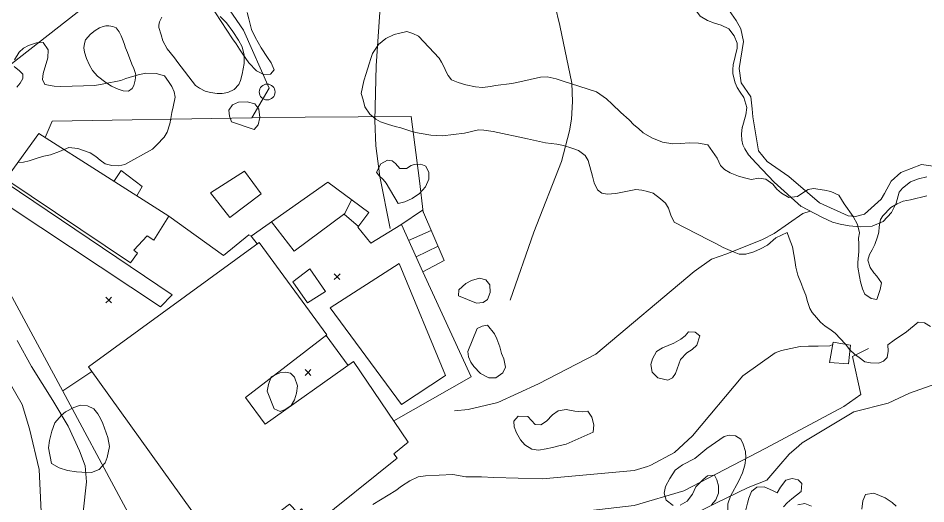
# Model space of a CAD drawing. Header units: metres. Extents: x 4652992 to 4879070, y 2074171 to 2309877.
# Drawn here: x 4654432.9 to 4654521.1, y 2308208.8 to 2308256 of the extents above; entities that cross this region are included whole.
import ezdxf

# ---------------------------------------------------------------- set-up
doc = ezdxf.new("R2010")
doc.units = ezdxf.units.M
doc.header["$MEASUREMENT"] = 0
doc.linetypes.add('DGN Style 2', pattern=[66.27138, 39.762828, -26.508552])
doc.linetypes.add('DGN Style 3', pattern=[92.779933, 66.271381, -26.508552])
for name, color, linetype, lineweight in [('Level 1', 2, 'Continuous', 0), ('Level 16', 2, 'Continuous', 0), ('Level 17', 2, 'Continuous', 0), ('Level 2', 6, 'Continuous', 0), ('Level 20', 30, 'DGN Style 3', 0), ('Level 3', 46, 'Continuous', 0), ('Level 30', 5, 'Continuous', 0), ('Level 35', 4, 'Continuous', 0), ('Level 37', 3, 'Continuous', 0), ('Level 38', 3, 'Continuous', 0), ('Level 40', 1, 'Continuous', 0), ('Level 54', 30, 'DGN Style 2', 0), ('Level 61', 4, 'Continuous', 0), ('Level 62', 4, 'Continuous', 0), ('Level 63', 3, 'Continuous', 0), ('Level 9', 6, 'Continuous', 0)]:
    doc.layers.add(name, color=color, linetype=linetype, lineweight=lineweight)

# ---------------------------------------------------------------- blocks, each defined once
blk = doc.blocks.new('COTA_3')
at = {"layer": 'Level 63', "ltscale": 0.2}
for p, q in [((-1.408562, 1.419507, 4e-05), (-0.000105, -1.5e-05, 4e-05)), ((1.419417, 1.408442, 4e-05), (-0.000105, -1.5e-05, 4e-05)), ((-0.000105, -1.5e-05, 4e-05), (-1.419627, -1.408472, 4e-05)), ((-0.000105, -1.5e-05, 4e-05), (1.408352, -1.419537, 4e-05))]:
    blk.add_line(p, q, dxfattribs=at)
blk = doc.blocks.new('COTA_1')
at = {"layer": 'Level 63', "ltscale": 0.2}
for p, q in [((0.000125, 4.5e-05, -0.000195), (-1.419397, -1.408412, -0.000195)), ((-1.408332, 1.419567, -0.000195), (0.000125, 4.5e-05, -0.000195)), ((1.419647, 1.408502, -0.000195), (0.000125, 4.5e-05, -0.000195)), ((0.000125, 4.5e-05, -0.000195), (1.408582, -1.419477, -0.000195))]:
    blk.add_line(p, q, dxfattribs=at)
blk = doc.blocks.new('POSTE_1')
at = {"layer": 'Level 61'}
blk.add_circle((-4.7e-05, -1.9e-05, -2.4e-05), 0.770001, dxfattribs=at)
blk = doc.blocks.new('COTA_4')
at = {"layer": 'Level 63', "ltscale": 0.2}
for p, q in [((-1.408652, 1.419322, -6.5e-05), (-0.000195, -0.0002, -6.5e-05)), ((1.419327, 1.408257, -6.5e-05), (-0.000195, -0.0002, -6.5e-05)), ((-0.000195, -0.0002, -6.5e-05), (-1.419717, -1.408657, -6.5e-05)), ((-0.000195, -0.0002, -6.5e-05), (1.408262, -1.419722, -6.5e-05))]:
    blk.add_line(p, q, dxfattribs=at)

msp = doc.modelspace()

# ---------------------------------------------------------------- linework, layer by layer
at = {"layer": 'Level 1'}
for points in [[(4654480.702823, 2308228.597108, 1338.96834), (4654483.005941, 2308235.2094, 1337.90834), (4654485.690096, 2308242.088822, 1336.94834), (4654486.463553, 2308245.049166, 1336.42834), (4654486.661526, 2308246.207609, 1336.14834), (4654486.767311, 2308247.924126, 1336.06834), (4654486.701715, 2308249.707642, 1336.06834), (4654485.517423, 2308255.319167, 1335.90834), (4654485.030638, 2308257.330182, 1334.80834), (4654485.023716, 2308257.62192, 1334.40834)], [(4654469.031178, 2308235.574856, 1341.804459), (4654468.023043, 2308240.618798, 1338.984459), (4654467.651679, 2308243.595794, 1337.484459), (4654467.525287, 2308246.076259, 1336.664459), (4654467.677832, 2308251.396235, 1335.104459), (4654468.035167, 2308256.620078, 1334.21521)], [(4654435.160467, 2308206.628051, 1339), (4654434.899601, 2308212.106367, 1338.78), (4654433.983065, 2308216.088831, 1338.7), (4654433.242747, 2308218.425016, 1338.64), (4654431.88748, 2308220.792435, 1338.62)]]:
    msp.add_polyline3d(points, dxfattribs=at)
at = {"layer": 'Level 16'}
for points in [[(4654470.133734, 2308218.431795, 1342.604549), (4654463.209441, 2308227.83918, 1342.604549), (4654469.909427, 2308232.168154, 1342.604549), (4654474.393644, 2308221.267243, 1342.604549)], [(4654461.008451, 2308228.331441, 1342.324549), (4654459.583015, 2308230.38314, 1342.324549), (4654461.227165, 2308231.625785, 1342.324549), (4654462.732985, 2308229.450083, 1342.324549)]]:
    msp.add_3dface(points, dxfattribs=at)
at = {"layer": 'Level 17'}
msp.add_3dface([(4654513.577449, 2308222.385168, 1345.026783), (4654511.742111, 2308222.536793, 1344.996783), (4654512.104455, 2308224.509926, 1344.886783), (4654513.781128, 2308224.201337, 1344.856783)], dxfattribs=at)
at = {"layer": 'Level 2'}
for points in [[(4654503.257127, 2308245.366252, 1335.56), (4654503.616049, 2308246.621252, 1335.54), (4654503.700914, 2308247.326468, 1335.53), (4654503.421136, 2308248.30117, 1335.53), (4654503.047367, 2308248.834161, 1335.53), (4654502.771049, 2308249.284986, 1335.45), (4654502.582867, 2308249.747935, 1335.45), (4654502.349393, 2308250.62052, 1335.44), (4654502.34616, 2308251.044336, 1335.44), (4654502.371881, 2308251.4928, 1335.42), (4654502.767527, 2308253.109309, 1335.38), (4654502.770415, 2308253.593377, 1335.32), (4654502.468484, 2308254.303501, 1335.29), (4654501.940821, 2308254.97676, 1335.29), (4654501.198245, 2308255.356986, 1335.29), (4654500.560743, 2308255.55342, 1335.29), (4654499.863419, 2308255.793285, 1335.29), (4654499.160573, 2308256.211264, 1335.29), (4654498.605421, 2308256.967272, 1335.29)], [(4654522.273514, 2308241.570165, 1336.416086), (4654520.669521, 2308241.778793, 1336.416086), (4654518.66877, 2308241.003429, 1336.278711), (4654517.728435, 2308240.156342, 1336.278711), (4654517.074694, 2308238.97172, 1336.278711), (4654516.759991, 2308238.415292, 1336.278711), (4654515.125235, 2308236.954317, 1336.238711), (4654514.258947, 2308236.729961, 1336.238711), (4654513.559947, 2308236.793253, 1336.238711), (4654510.777423, 2308238.070171, 1336.173294), (4654507.776857, 2308240.620488, 1336), (4654505.662477, 2308242.08308, 1335.56), (4654504.844756, 2308243.10986, 1335.56), (4654504.282531, 2308246.431841, 1335.549974), (4654504.226687, 2308247.197428, 1335.549974), (4654504.100244, 2308248.36253, 1335.549974), (4654503.164781, 2308249.726977, 1335.53), (4654502.964562, 2308251.141719, 1335.440497), (4654503.393975, 2308253.742926, 1335.381518), (4654503.113306, 2308254.979118, 1335.381518), (4654502.662124, 2308255.81297, 1335.381518), (4654501.531612, 2308257.421553, 1335.29)], [(4654508.98911, 2308237.701274, 1336.021747), (4654506.350177, 2308240.055851, 1336), (4654504.606576, 2308241.917278, 1335.56), (4654503.878942, 2308242.732862, 1335.56), (4654503.491428, 2308243.307227, 1335.56), (4654503.313612, 2308243.71413, 1335.56), (4654503.212516, 2308244.15096, 1335.56), (4654503.188965, 2308244.756022, 1335.56), (4654503.262001, 2308245.409887, 1335.56)], [(4654521.193472, 2308240.585079, 1336.348711), (4654520.38905, 2308240.393699, 1336.338711), (4654519.59965, 2308240.099127, 1336.328711), (4654518.825724, 2308239.501241, 1336.308711), (4654518.52459, 2308239.103359, 1336.278711), (4654518.209603, 2308238.039088, 1336.258711), (4654517.755519, 2308237.111955, 1336.248711), (4654516.941263, 2308236.237951, 1336.238711), (4654515.895715, 2308235.77447, 1336.238711), (4654514.760488, 2308235.730017, 1336.178711), (4654513.639191, 2308235.813403, 1336.178711), (4654512.775959, 2308235.972972, 1336.178711), (4654512.033196, 2308236.183985, 1336.178711), (4654510.999132, 2308236.679739, 1336.178711), (4654508.950231, 2308237.721033, 1336.018711)]]:
    msp.add_polyline3d(points, dxfattribs=at)
at = {"layer": 'Level 20', "linetype": 'Continuous'}
for points in [[(4654444.182394, 2308193.016031, 1340.904366), (4654443.124265, 2308195.152902, 1341.044366), (4654442.429672, 2308196.41701, 1340.784366), (4654441.62687, 2308198.239752, 1340.384366), (4654441.081566, 2308199.548895, 1340.144366), (4654440.611658, 2308200.291023, 1340.064366), (4654439.639393, 2308201.629042, 1340.024366), (4654439.130486, 2308203.450991, 1339.964366), (4654438.871855, 2308205.005801, 1339.904366), (4654439.49975, 2308210.904809, 1339.704366), (4654439.365889, 2308212.463903, 1339.644366), (4654438.826708, 2308213.940147, 1339.604366), (4654437.73503, 2308216.344342, 1339.564366), (4654436.244155, 2308218.832787, 1339.604366), (4654434.160039, 2308222.135314, 1339.584366), (4654432.759313, 2308224.681275, 1339.604366)], [(4654467.343739, 2308208.72741, 1344.899872), (4654469.5675, 2308210.068834, 1344.999872), (4654470.123768, 2308210.491607, 1344.949872), (4654470.941944, 2308211.018881, 1344.789872), (4654471.7423, 2308211.397765, 1344.539872), (4654472.46781, 2308211.510962, 1344.349872), (4654475.119576, 2308211.636181, 1344.079872), (4654476.382479, 2308211.400171, 1344.059872), (4654477.045241, 2308211.404887, 1344.029872), (4654477.907163, 2308211.405623, 1343.999872), (4654479.101342, 2308211.343869, 1343.969872), (4654483.831853, 2308211.197986, 1343.279872), (4654492.755739, 2308212.009066, 1343.639872), (4654494.034096, 2308212.424336, 1343.679872), (4654494.355727, 2308212.554365, 1343.579872), (4654496.672469, 2308213.755276, 1343.559872), (4654498.411294, 2308215.397894, 1343.679872), (4654503.30783, 2308221.230638, 1343.739872), (4654506.440938, 2308223.461977, 1343.659872), (4654507.080935, 2308223.7075, 1343.739872), (4654508.901314, 2308224.069257, 1343.899872), (4654509.693131, 2308224.100038, 1344.019872), (4654510.635147, 2308224.114339, 1344.119872), (4654511.784506, 2308224.160997, 1344.159872), (4654512.061789, 2308224.277589, 1344.184459)], [(4654494.913773, 2308205.967284, 1345.697201), (4654500.703471, 2308208.843296, 1345.957201), (4654503.817264, 2308210.364588, 1345.737201), (4654505.640674, 2308211.076641, 1345.677201), (4654506.82085, 2308212.426965, 1345.497201), (4654507.811601, 2308213.619239, 1345.257201), (4654508.761974, 2308214.424031, 1345.137201), (4654509.086921, 2308214.705806, 1344.857201), (4654514.111384, 2308217.743205, 1344.677201), (4654517.453283, 2308218.561471, 1344.497201), (4654519.506843, 2308219.54483, 1344.377201), (4654523.978958, 2308221.14519, 1344.437201)]]:
    msp.add_polyline3d(points, dxfattribs=at)
at = {"layer": 'Level 3'}
msp.add_polyline3d([(4654475.292737, 2308217.811651, 1342.00309), (4654476.623818, 2308217.965888, 1341.51309), (4654479.487455, 2308218.645763, 1340.67), (4654483.441213, 2308220.445718, 1339.4), (4654489.014079, 2308223.339584, 1338.7), (4654498.572159, 2308231.371939, 1337.95), (4654500.269022, 2308232.571627, 1337.7), (4654501.747403, 2308233.107177, 1337.5), (4654505.2215, 2308234.489083, 1337.34), (4654506.342947, 2308235.084734, 1337.26), (4654509.139376, 2308237.026599, 1337), (4654509.85312, 2308237.262166, 1336.089218)], dxfattribs=at)
at = {"layer": 'Level 30', "color": 1}
for points in [[(4654440.380079, 2308258.014723, 1341.200306), (4654429.371946, 2308249.385237, 1342.220306), (4654426.871605, 2308247.981644, 1341.620306), (4654425.800704, 2308247.057933, 1341.070306)], [(4654443.774942, 2308232.210489, 1343.835756), (4654431.680271, 2308240.369803, 1342.305756), (4654434.883569, 2308244.799146, 1342.295756), (4654447.505348, 2308236.750465, 1343.025756), (4654446.047022, 2308234.432784, 1342.845756), (4654445.39088, 2308234.854674, 1342.905756), (4654444.095532, 2308233.444176, 1343.555756), (4654444.48319, 2308233.17088, 1343.575756), (4654443.774942, 2308232.210489, 1343.835756)], [(4654470.768681, 2308214.782177, 1343.781685), (4654469.371217, 2308213.630139, 1343.691685), (4654469.712781, 2308213.230544, 1343.631685), (4654461.654421, 2308206.744453, 1343.771685), (4654460.412326, 2308208.278542, 1344.141685), (4654460.016449, 2308207.920382, 1344.241685), (4654459.255724, 2308208.751186, 1344.471685), (4654452.800388, 2308203.853547, 1344.261685), (4654439.690294, 2308222.096924, 1344.551685), (4654456.308879, 2308234.21679, 1344.341685), (4654462.873666, 2308225.207286, 1344.411685), (4654454.958006, 2308219.117568, 1344.581685), (4654456.893985, 2308216.523073, 1344.851685), (4654465.474377, 2308222.624785, 1344.321685), (4654470.768681, 2308214.782177, 1343.781685)]]:
    msp.add_polyline3d(points, dxfattribs=at)
msp.add_3dface([(4654456.478593, 2308238.928537, 1342.645756), (4654453.454704, 2308236.621462, 1342.745756), (4654451.573194, 2308239.021668, 1342.885756), (4654454.875856, 2308241.154732, 1342.565756)], dxfattribs=at)
at = {"layer": 'Level 35'}
for p, q in [((4654472.209313, 2308231.341111, 1344.245756), (4654470.118217, 2308235.94702, 1344.514762)), ((4654470.821172, 2308234.398671, 1344.424331), (4654473.020866, 2308235.370566, 1344.407147)), ((4654471.5487, 2308232.796196, 1344.33074), (4654473.681532, 2308233.860067, 1344.354549)), ((4654464.939087, 2308222.244128, 1344.491684), (4654462.795905, 2308225.147462, 1344.431684))]:
    msp.add_line(p, q, dxfattribs=at)
for points in [[(4654445.073707, 2308205.071715, 1342.769549), (4654442.864414, 2308209.162704, 1342.469549), (4654437.219941, 2308219.727984, 1342.089549), (4654427.569915, 2308237.527569, 1341.509549), (4654430.801071, 2308241.590477, 1341.629549), (4654431.983643, 2308240.789287, 1341.704815)], [(4654442.175653, 2308240.149116, 1341.824815), (4654442.894821, 2308241.192413, 1341.964815), (4654444.936355, 2308239.657576, 1342.024815), (4654444.390199, 2308238.73694, 1342.024815)], [(4654456.093091, 2308234.059417, 1343.295756), (4654455.524251, 2308234.82896, 1343.255756), (4654462.961093, 2308240.056203, 1342.855756), (4654466.958656, 2308237.125905, 1342.975756), (4654465.887792, 2308235.679231, 1343.195756), (4654467.146584, 2308234.129829, 1343.625756), (4654470.066239, 2308235.911522, 1344.515756), (4654472.159105, 2308237.340836, 1344.475756), (4654474.294394, 2308232.458864, 1344.305756), (4654472.209313, 2308231.341111, 1344.245756), (4654476.911678, 2308221.126878, 1344.025756), (4654469.375357, 2308216.846148, 1343.923799)], [(4654457.487799, 2308236.209108, 1342.594549), (4654459.690439, 2308233.351086, 1342.744549), (4654464.615585, 2308237.011765, 1342.744549), (4654465.281891, 2308238.355009, 1342.664549)]]:
    msp.add_polyline3d(points, dxfattribs=at)
at = {"layer": 'Level 37'}
for points in [[(4654435.502938, 2308244.404186, 1339.932927), (4654436.184229, 2308245.999852, 1339.952927), (4654455.596283, 2308246.313688, 1339.172927), (4654457.25106, 2308249.212296, 1338.612927), (4654454.764607, 2308254.864877, 1337.852927), (4654449.02696, 2308263.22179, 1338.112927), (4654448.283024, 2308262.853599, 1338.052927)], [(4654472.242649, 2308237.149826, 1343.432927), (4654471.883331, 2308240.195655, 1342.172927), (4654471.078963, 2308246.459327, 1338.812927), (4654455.618764, 2308246.353068, 1339.165319)], [(4654458.588866, 2308198.828797, 1343.357201), (4654464.495673, 2308200.790945, 1344.017201), (4654463.2161, 2308204.753555, 1343.857201), (4654465.478011, 2308204.942225, 1345.017201), (4654471.535651, 2308206.690945, 1346.297201), (4654473.234375, 2308207.164907, 1346.297201), (4654485.702996, 2308207.818314, 1346.257201), (4654492.75845, 2308208.630093, 1346.257201), (4654497.57534, 2308210.035234, 1346.217201), (4654505.550788, 2308214.179088, 1345.857201), (4654513.142995, 2308218.252459, 1345.617201), (4654514.769204, 2308219.422742, 1345.577201), (4654513.965154, 2308223.118555, 1345.217201), (4654515.517988, 2308223.895705, 1345.137201)]]:
    msp.add_polyline3d(points, dxfattribs=at)
at = {"layer": 'Level 38', "extrusion": (0.0848681054493911, -0.1296126350030603, 0.9879260951736188), "elevation": 97164.704291, "flags": 128}
msp.add_lwpolyline([(5158389.754535, -610933.785948), (5158393.158441, -610933.765573), (5158393.156871, -610934.17323)], dxfattribs=at)
at = {"layer": 'Level 40', "color": 3}
for points in [[(4654455.142419, 2308256.566145, 1338.770038), (4654455.302927, 2308255.963247, 1338.770038), (4654455.420535, 2308255.446311, 1338.810038), (4654455.55295, 2308254.926242, 1338.890038), (4654455.894621, 2308254.161992, 1338.950038), (4654456.475161, 2308253.147294, 1339.050038), (4654457.104904, 2308252.214442, 1339.150038), (4654457.454398, 2308251.694559, 1339.230038), (4654457.74664, 2308250.986899, 1339.270038), (4654457.408527, 2308250.581789, 1339.610038), (4654456.735952, 2308250.554992, 1339.790038), (4654456.034831, 2308250.887894, 1339.810038), (4654455.295143, 2308251.674875, 1339.810038), (4654454.985282, 2308252.094111, 1339.810038), (4654454.711564, 2308252.536452, 1339.810038), (4654454.370346, 2308253.02383, 1339.810038), (4654454.050464, 2308253.537446, 1339.810038), (4654453.709246, 2308254.024825, 1339.810038), (4654451.49839, 2308257.398873, 1340.570038)], [(4654466.463377, 2308249.915778, 1338.280038), (4654466.705227, 2308250.651863, 1337.880038), (4654466.993054, 2308251.594327, 1337.660038), (4654467.134458, 2308252.089244, 1337.600038), (4654467.305606, 2308252.577869, 1337.560038), (4654467.909028, 2308253.469019, 1337.500038), (4654468.613643, 2308254.045482, 1337.460038), (4654469.430852, 2308254.428334, 1337.440038), (4654469.962584, 2308254.578282, 1337.440038), (4654470.649603, 2308254.726258, 1337.440038), (4654471.246216, 2308254.538326, 1337.440038), (4654471.778508, 2308254.271383, 1337.500038), (4654473.80835, 2308252.128661, 1338.100038), (4654474.015382, 2308251.729844, 1338.320038), (4654474.268765, 2308251.259479, 1338.660038), (4654474.465945, 2308250.816438, 1339.080038), (4654474.676261, 2308250.432363, 1339.480038), (4654475.005552, 2308250.023123, 1339.500038), (4654475.648516, 2308249.763644, 1339.640038), (4654476.378976, 2308249.547404, 1339.720038), (4654477.312623, 2308249.334496, 1339.780038), (4654477.99828, 2308249.266655, 1339.800038), (4654478.767963, 2308249.366275, 1339.980038), (4654479.271686, 2308249.460403, 1340.020038), (4654480.862235, 2308249.679689, 1340.040038), (4654481.645054, 2308249.838274, 1340.040038), (4654483.646624, 2308250.294783, 1340.060038), (4654484.289215, 2308250.313232, 1340.120038), (4654485.18153, 2308250.124501, 1340.160038), (4654485.741831, 2308249.913378, 1340.160038), (4654489.086839, 2308248.85086, 1340.160038), (4654490.059094, 2308248.182142, 1340.280038), (4654490.6132, 2308247.663609, 1340.360038), (4654491.441942, 2308246.840012, 1340.380038), (4654492.252341, 2308246.143783, 1340.440038), (4654492.705628, 2308245.66201, 1340.500038), (4654493.170315, 2308245.301313, 1340.580038), (4654493.621866, 2308244.881651, 1340.640038), (4654494.460087, 2308244.380206, 1340.700038), (4654495.517916, 2308243.9558, 1340.720038), (4654496.497728, 2308243.810308, 1340.740038), (4654497.247706, 2308243.82148, 1340.720038), (4654498.133079, 2308243.881194, 1340.720038), (4654499.002033, 2308243.867201, 1340.700038), (4654499.897632, 2308243.693213, 1340.680038), (4654500.82447, 2308242.401223, 1340.680038), (4654501.132695, 2308241.687719, 1340.680038), (4654501.542914, 2308241.292235, 1340.680038), (4654502.08351, 2308240.992663, 1340.460038), (4654502.876928, 2308240.639618, 1340.360038), (4654503.599084, 2308240.456006, 1340.300038), (4654504.119602, 2308240.345913, 1340.200038), (4654504.874413, 2308240.448679, 1340.120038), (4654505.53863, 2308240.354501, 1340.000038), (4654506.239719, 2308239.866624, 1340.000038), (4654506.633518, 2308239.397433, 1340.020038), (4654507.058609, 2308238.998803, 1340.040038), (4654507.790991, 2308238.581487, 1340.080038), (4654508.623445, 2308238.683266, 1340.120038), (4654509.153255, 2308239.034289, 1340.120038), (4654509.673212, 2308239.341088, 1340.100038), (4654510.198376, 2308239.461553, 1340.080038), (4654511.252547, 2308239.300333, 1340.120038), (4654511.862296, 2308239.171368, 1340.120038), (4654512.655714, 2308238.818323, 1340.100038), (4654513.178901, 2308237.9513, 1340.180038), (4654514.044516, 2308236.734004, 1340.340038), (4654514.461863, 2308235.951112, 1340.480038), (4654514.639712, 2308235.141695, 1340.780038), (4654514.569383, 2308234.616309, 1341.040038), (4654514.603158, 2308234.068905, 1341.160038), (4654514.59424, 2308233.329862, 1341.540038), (4654514.49163, 2308232.240171, 1342.320038), (4654514.500494, 2308231.790652, 1342.740038), (4654514.643766, 2308230.895932, 1342.800038), (4654514.758469, 2308230.362283, 1342.800038), (4654514.93613, 2308229.691829, 1342.900038), (4654515.176377, 2308229.162499, 1343.140038), (4654515.798087, 2308228.737719, 1343.260038), (4654516.328457, 2308228.671851, 1343.320038), (4654516.679056, 2308229.616474, 1343.260038), (4654516.782226, 2308230.289274, 1343.060038), (4654516.346909, 2308230.921607, 1342.820038), (4654516.034225, 2308231.26559, 1342.600038), (4654515.680022, 2308231.772715, 1342.000038), (4654515.479185, 2308232.478942, 1341.900038), (4654515.630442, 2308233.018083, 1341.720038), (4654515.890821, 2308233.487836, 1341.520038), (4654516.149465, 2308234.0197, 1341.400038), (4654516.409471, 2308234.76738, 1341.180038), (4654516.526151, 2308235.221218, 1340.640038), (4654516.563451, 2308235.738154, 1340.260038), (4654516.684777, 2308236.422549, 1340.080038), (4654516.91058, 2308236.806999, 1339.820038), (4654517.712356, 2308237.609888, 1339.700038), (4654518.304938, 2308237.96307, 1339.700038), (4654518.907558, 2308238.221513, 1339.700038), (4654519.621037, 2308238.348456, 1339.700038), (4654521.20638, 2308238.754075, 1339.760038)], [(4654432.524636, 2308251.956089, 1342.150038), (4654432.974126, 2308252.728789, 1342.110038), (4654433.383269, 2308253.114259, 1342.090038), (4654433.857824, 2308253.37937, 1342.070038), (4654434.653858, 2308253.637491, 1342.050038), (4654435.306556, 2308253.667116, 1341.990038), (4654435.778975, 2308252.958527, 1341.930038), (4654435.739104, 2308252.160227, 1341.950038), (4654435.306801, 2308250.638064, 1342.230038), (4654435.224245, 2308250.061871, 1342.490038), (4654435.467959, 2308249.569003, 1342.710038), (4654436.352609, 2308249.397443, 1342.870038), (4654437.028193, 2308249.391794, 1342.970038), (4654440.31132, 2308249.490108, 1342.990038), (4654441.187457, 2308249.624769, 1342.970038), (4654442.835197, 2308249.977044, 1342.790038), (4654443.334341, 2308250.145637, 1342.710038), (4654444.521898, 2308250.503747, 1342.590038), (4654445.283761, 2308250.677755, 1342.530038), (4654446.28902, 2308250.632942, 1342.430038), (4654447.098676, 2308250.401111, 1342.390038), (4654447.486043, 2308249.862691, 1342.470038), (4654447.791764, 2308249.371952, 1342.530038), (4654448.043674, 2308248.84691, 1342.530038), (4654448.11281, 2308248.330017, 1342.530038), (4654447.93764, 2308247.408072, 1342.770038), (4654447.814261, 2308246.855719, 1342.950038), (4654447.710521, 2308246.253557, 1343.170038), (4654447.60013, 2308245.759347, 1343.290038), (4654447.338364, 2308244.931791, 1343.970038), (4654447.063134, 2308244.457163, 1344.130038), (4654446.354173, 2308243.693583, 1343.990038), (4654445.927093, 2308243.296679, 1344.070038), (4654443.24939, 2308241.776744, 1344.830038), (4654442.657156, 2308241.673469, 1344.990038), (4654441.970128, 2308241.696756, 1345.070038), (4654441.312322, 2308241.850863, 1345.090038), (4654440.835429, 2308242.195089, 1345.090038), (4654440.412347, 2308242.573618, 1345.010038), (4654439.873447, 2308242.915715, 1344.990038), (4654438.660507, 2308243.339241, 1344.990038), (4654437.792249, 2308243.446455, 1344.910038), (4654436.88705, 2308243.043951, 1344.810038), (4654436.001332, 2308242.72866, 1344.690038), (4654435.369977, 2308242.587982, 1344.610038), (4654434.800629, 2308242.449432, 1344.450038), (4654433.932848, 2308242.145576, 1344.350038), (4654433.396127, 2308242.015359, 1344.250038), (4654432.787499, 2308241.976429, 1344.190038)], [(4654432.733313, 2308249.309221, 1342.910038), (4654433.065759, 2308249.695663, 1342.850038), (4654433.323051, 2308250.158858, 1342.850038), (4654433.307885, 2308250.57303, 1342.570038), (4654432.99583, 2308250.897674, 1342.310038), (4654432.4911, 2308251.323883, 1342.170038)], [(4654521.565218, 2308226.016541, 1346.776783), (4654520.971831, 2308226.390523, 1346.696783), (4654520.341771, 2308226.463611, 1346.576783), (4654519.238958, 2308225.5264, 1346.376783), (4654518.009088, 2308224.709002, 1346.216783), (4654517.413621, 2308224.249826, 1346.216783), (4654517.428399, 2308223.62918, 1346.376783), (4654517.355055, 2308223.027392, 1346.376783), (4654516.991623, 2308222.642056, 1346.456783), (4654516.520948, 2308222.464915, 1346.456783), (4654515.724206, 2308222.481052, 1346.496783), (4654515.166104, 2308222.600489, 1346.536783), (4654514.608694, 2308222.997645, 1346.576783), (4654514.162176, 2308223.340196, 1346.456783), (4654513.699493, 2308223.747954, 1346.376783), (4654513.299206, 2308224.29673, 1346.256783), (4654512.279807, 2308225.379364, 1345.776783), (4654511.781145, 2308225.763948, 1345.616783), (4654511.328022, 2308226.077038, 1345.496783), (4654510.858734, 2308226.455336, 1345.336783), (4654510.468008, 2308226.909444, 1345.176783), (4654510.054512, 2308227.399298, 1344.736783), (4654509.833424, 2308227.786229, 1344.496783), (4654509.613029, 2308228.450878, 1344.296783), (4654509.444777, 2308229.073494, 1344.096783), (4654509.1818, 2308229.685508, 1343.816783), (4654509.009899, 2308230.154534, 1343.536783), (4654508.652889, 2308231.033665, 1343.216783), (4654508.452307, 2308231.786697, 1343.016783), (4654508.362617, 2308232.485123, 1342.656783), (4654508.269278, 2308233.029959, 1342.176783), (4654508.127444, 2308233.770418, 1341.656783), (4654507.829181, 2308234.636977, 1341.216783), (4654507.611742, 2308235.177497, 1341.176783), (4654506.506666, 2308234.642135, 1341.256783), (4654505.704888, 2308233.949242, 1341.296783), (4654505.041113, 2308233.597307, 1341.416783), (4654504.390547, 2308233.304293, 1341.616783), (4654503.599716, 2308233.072171, 1341.736783), (4654502.949843, 2308233.056876, 1341.816783), (4654502.300663, 2308233.319301, 1341.856783), (4654501.406933, 2308233.726683, 1341.856783), (4654500.607928, 2308234.144668, 1341.856783), (4654499.971958, 2308234.466014, 1341.896783), (4654496.629071, 2308236.169384, 1341.896783), (4654496.320555, 2308236.852892, 1341.736783), (4654496.077391, 2308237.553288, 1341.576783), (4654495.810764, 2308238.011712, 1341.416783), (4654495.325312, 2308238.455217, 1341.296783), (4654494.582099, 2308238.984759, 1341.176783), (4654494.037206, 2308239.163117, 1341.056783), (4654493.508477, 2308239.276268, 1340.976783), (4654492.907792, 2308239.34307, 1340.896783), (4654490.980249, 2308238.98372, 1340.896783), (4654490.127715, 2308238.888299, 1340.896783), (4654489.598986, 2308239.00145, 1340.896783), (4654489.181841, 2308239.337715, 1341.096783), (4654488.86672, 2308239.991762, 1341.136783), (4654488.705073, 2308240.643839, 1341.176783), (4654488.281141, 2308242.185649, 1341.176783), (4654487.991746, 2308242.679819, 1341.176783), (4654487.33005, 2308243.161042, 1341.176783), (4654486.674266, 2308243.394006, 1341.176783), (4654485.865008, 2308243.62894, 1341.176783), (4654485.218784, 2308243.767235, 1341.136783), (4654484.141513, 2308243.905154, 1341.136783), (4654482.379084, 2308244.282324, 1341.296783), (4654479.030468, 2308244.998946, 1341.296783), (4654478.136044, 2308245.128609, 1341.296783), (4654477.616876, 2308245.147091, 1341.296783), (4654476.257689, 2308244.851355, 1341.296783), (4654474.131134, 2308244.565469, 1341.136783), (4654473.553217, 2308244.596524, 1341.056783), (4654472.975301, 2308244.627578, 1340.856783), (4654472.058108, 2308244.792988, 1340.496783), (4654471.500006, 2308244.912425, 1340.416783), (4654470.948508, 2308245.061323, 1340.056783), (4654470.749495, 2308245.134787, 1339.496783), (4654470.057733, 2308245.344576, 1339.496783), (4654469.506235, 2308245.493474, 1339.536783), (4654468.87322, 2308245.690691, 1339.376783), (4654468.09994, 2308245.948799, 1339.256783), (4654467.633608, 2308246.202968, 1339.256783), (4654467.066639, 2308246.694793, 1339.096783), (4654466.575275, 2308247.386557, 1338.976783), (4654466.390859, 2308248.07438, 1338.896783), (4654466.222607, 2308248.696997, 1338.896783), (4654466.463377, 2308249.915778, 1338.616783)], [(4654453.620487, 2308245.955615, 1341.710038), (4654453.399236, 2308246.494486, 1341.410038), (4654453.360442, 2308247.087, 1341.290038), (4654453.691799, 2308247.601176, 1341.290038), (4654454.273566, 2308247.847084, 1341.310038), (4654455.133608, 2308247.880335, 1341.330038), (4654455.864114, 2308247.679601, 1341.330038), (4654456.246486, 2308247.168136, 1341.330038), (4654456.346476, 2308246.362777, 1341.330038), (4654456.189753, 2308245.657878, 1341.330038), (4654455.808968, 2308245.200293, 1341.330038), (4654453.620487, 2308245.955615, 1341.710038)], [(4654468.626574, 2308239.966727, 1341.280038), (4654468.348753, 2308240.316974, 1340.960038), (4654467.949347, 2308240.677578, 1340.660038), (4654467.692873, 2308241.053999, 1340.380038), (4654468.137753, 2308241.865204, 1340.380038), (4654468.775067, 2308242.221467, 1340.540038), (4654469.236781, 2308242.139211, 1340.840038), (4654469.534278, 2308241.876864, 1341.480038), (4654469.966602, 2308241.386556, 1341.860038), (4654470.61722, 2308241.387114, 1342.160038), (4654471.072188, 2308241.689863, 1342.680038), (4654471.371168, 2308241.780095, 1343.200038), (4654472.016836, 2308241.827729, 1343.260038), (4654472.511468, 2308241.61577, 1343.480038), (4654472.795972, 2308241.01862, 1343.720038), (4654472.802843, 2308240.357412, 1343.600038), (4654472.463088, 2308239.600701, 1343.480038), (4654471.888331, 2308238.970381, 1343.240038), (4654471.177138, 2308238.491647, 1343.040038), (4654470.451095, 2308238.15414, 1342.880038), (4654469.79726, 2308238.00083, 1342.700038), (4654468.626574, 2308239.966727, 1341.280038)], [(4654475.668384, 2308229.01148, 1343.300038), (4654475.719058, 2308229.583808, 1343.100038), (4654476.374315, 2308230.227797, 1342.980038), (4654476.9328, 2308230.508664, 1342.940038), (4654477.713108, 2308230.742642, 1342.920038), (4654478.324374, 2308230.5674, 1342.900038), (4654478.709054, 2308230.07182, 1342.900038), (4654478.747172, 2308229.342635, 1342.900038), (4654478.486246, 2308228.661319, 1342.900038), (4654478.078922, 2308228.363842, 1342.940038), (4654477.415187, 2308228.304684, 1342.940038), (4654475.668384, 2308229.01148, 1343.300038)], [(4654477.48202, 2308225.835653, 1343.440038), (4654477.983023, 2308226.067299, 1343.260038), (4654478.480809, 2308226.146192, 1343.080038), (4654479.179446, 2308225.323414, 1343.020038), (4654479.412964, 2308224.844443, 1342.980038), (4654479.681134, 2308224.035942, 1342.940038), (4654479.867071, 2308223.413599, 1342.960038), (4654480.090752, 2308222.890678, 1342.980038), (4654480.245567, 2308222.06011, 1343.040038), (4654479.969791, 2308221.520021, 1343.140038), (4654479.317751, 2308221.028783, 1343.260038), (4654478.622768, 2308221.037603, 1343.420038), (4654477.806013, 2308221.471085, 1343.500038), (4654477.178101, 2308222.125483, 1343.560038), (4654476.869033, 2308222.543707, 1343.620038), (4654476.66014, 2308223.063501, 1343.640038), (4654476.5909, 2308223.584461, 1343.640038), (4654477.48202, 2308225.835653, 1343.440038)], [(4654495.062143, 2308221.028639, 1342.760038), (4654494.506963, 2308221.572823, 1342.500038), (4654494.367011, 2308222.319012, 1342.400038), (4654494.539031, 2308222.877332, 1342.340038), (4654494.91544, 2308223.590701, 1342.320038), (4654495.490942, 2308223.957073, 1342.320038), (4654496.609042, 2308224.407064, 1342.320038), (4654497.279331, 2308224.783911, 1342.320038), (4654497.691387, 2308225.108565, 1342.300038), (4654498.046317, 2308225.521522, 1342.200038), (4654498.686875, 2308225.492967, 1342.260038), (4654499.145789, 2308225.136836, 1342.300038), (4654498.844383, 2308224.209409, 1342.360038), (4654498.394665, 2308223.785977, 1342.360038), (4654497.858411, 2308223.457058, 1342.360038), (4654497.253286, 2308222.822489, 1342.400038), (4654496.773407, 2308221.444836, 1342.580038), (4654496.477296, 2308221.019457, 1342.580038), (4654496.014674, 2308220.812214, 1342.580038), (4654495.062143, 2308221.028639, 1342.760038)], [(4654457.063876, 2308219.742316, 1344.290038), (4654457.209983, 2308220.396417, 1344.190038), (4654457.449021, 2308221.122224, 1344.130038), (4654458.29546, 2308221.537134, 1344.130038), (4654458.845327, 2308221.58847, 1344.130038), (4654459.344789, 2308221.483017, 1344.110038), (4654459.735244, 2308221.096156, 1344.110038), (4654460.007112, 2308220.247258, 1344.110038), (4654459.910024, 2308219.537143, 1344.150038), (4654459.737784, 2308218.90378, 1344.190038), (4654459.399004, 2308218.351243, 1344.230038), (4654458.901721, 2308217.984383, 1344.250038), (4654458.327582, 2308217.755518, 1344.250038), (4654457.743068, 2308218.031141, 1344.210038), (4654457.063876, 2308219.742316, 1344.290038)], [(4654435.814728, 2308214.239706, 1342.650038), (4654435.906866, 2308214.93482, 1342.770038), (4654436.127113, 2308215.861378, 1342.770038), (4654436.427795, 2308216.664557, 1342.770038), (4654437.084543, 2308217.407874, 1342.810038), (4654437.476794, 2308217.720457, 1342.830038), (4654438.293057, 2308218.141289, 1342.910038), (4654438.914121, 2308218.375228, 1342.970038), (4654439.591783, 2308218.30838, 1343.070038), (4654440.218059, 2308218.009117, 1343.210038), (4654440.608241, 2308217.546785, 1343.350038), (4654440.871171, 2308217.065672, 1343.410038), (4654441.107907, 2308216.605284, 1343.430038), (4654441.587947, 2308215.227035, 1343.530038), (4654441.734758, 2308214.359922, 1343.530038), (4654441.515011, 2308213.296433, 1343.590038), (4654441.319457, 2308212.759947, 1343.590038), (4654440.743999, 2308212.105913, 1343.590038), (4654439.989258, 2308211.82414, 1343.590038), (4654439.057089, 2308211.853426, 1343.550038), (4654438.544364, 2308211.900706, 1343.490038), (4654437.66087, 2308212.010948, 1343.490038), (4654436.842109, 2308212.274775, 1343.470038), (4654436.120696, 2308212.700516, 1343.390038), (4654435.814728, 2308214.239706, 1342.650038)], [(4654486.136356, 2308214.573422, 1344.320038), (4654485.423753, 2308214.418976, 1344.440038), (4654484.817363, 2308214.257345, 1344.500038), (4654484.199547, 2308214.113375, 1344.680038), (4654483.452669, 2308214.011911, 1344.660038), (4654482.795819, 2308214.104896, 1344.580038), (4654482.131039, 2308214.504506, 1344.520038), (4654481.690218, 2308215.00929, 1344.260038), (4654481.303457, 2308215.685626, 1344.100038), (4654481.080034, 2308216.266475, 1343.900038), (4654481.047774, 2308216.806949, 1343.800038), (4654481.469776, 2308217.312473, 1343.780038), (4654482.402844, 2308217.283129, 1343.800038), (4654483.117976, 2308216.491698, 1343.940038), (4654483.667026, 2308216.467222, 1343.900038), (4654484.235968, 2308216.804484, 1343.840038), (4654484.82311, 2308217.427604, 1343.600038), (4654485.361057, 2308217.832402, 1343.380038), (4654486.140625, 2308217.94221, 1343.340038), (4654486.985356, 2308217.794296, 1343.340038), (4654487.743553, 2308217.740895, 1343.300038), (4654488.246902, 2308217.787061, 1343.220038), (4654488.623932, 2308217.204266, 1343.280038), (4654488.843967, 2308216.471658, 1343.420038), (4654488.756788, 2308215.742944, 1343.620038), (4654486.136356, 2308214.573422, 1344.320038)], [(4654496.534054, 2308208.630154, 1347.480038), (4654495.84794, 2308209.149317, 1347.400038), (4654495.665109, 2308209.816974, 1347.320038), (4654495.795749, 2308210.463455, 1347.240038), (4654496.211017, 2308211.22965, 1347.240038), (4654496.729207, 2308212.049032, 1347.220038), (4654497.452977, 2308212.570423, 1347.180038), (4654498.641422, 2308213.203513, 1347.140038), (4654499.825252, 2308214.152125, 1347.140038), (4654501.499553, 2308215.326825, 1347.160038), (4654501.985144, 2308215.464071, 1347.200038), (4654502.591172, 2308215.396174, 1347.220038), (4654503.110224, 2308215.077008, 1347.220038), (4654503.33175, 2308214.580933, 1347.220038), (4654503.562774, 2308213.858177, 1347.300038), (4654503.610614, 2308213.263926, 1347.380038), (4654503.50725, 2308212.5368, 1347.460038), (4654503.281704, 2308211.805485, 1347.480038), (4654502.909837, 2308211.030137, 1347.480038), (4654502.103442, 2308209.53759, 1347.480038), (4654501.85698, 2308208.780729, 1347.540038), (4654501.840328, 2308207.900509, 1347.680038)], [(4654500.276634, 2308208.694624, 1347.520038), (4654500.699743, 2308209.159595, 1347.500038), (4654500.95579, 2308209.824564, 1347.500038), (4654500.948213, 2308210.530151, 1347.500038), (4654500.774968, 2308211.105915, 1347.480038), (4654500.543767, 2308211.559095, 1347.440038), (4654499.862093, 2308211.49316, 1347.360038), (4654499.447091, 2308211.131328, 1347.360038), (4654498.756958, 2308210.423101, 1347.360038), (4654498.418904, 2308209.730492, 1347.440038), (4654497.900803, 2308209.045898, 1347.480038), (4654497.231762, 2308208.632793, 1347.500038)], [(4654503.504161, 2308207.819222, 1348.220038), (4654503.765265, 2308208.842608, 1348.120038), (4654503.903835, 2308209.322653, 1348.040038), (4654504.171124, 2308209.970272, 1347.900038), (4654504.677807, 2308210.402639, 1347.840038), (4654505.399656, 2308210.445123, 1347.840038), (4654506.211264, 2308210.079235, 1347.880038), (4654506.641949, 2308209.838619, 1348.000038), (4654506.983139, 2308210.410738, 1347.740038), (4654507.498016, 2308211.081034, 1347.700038), (4654508.097771, 2308211.254116, 1347.680038), (4654508.705367, 2308211.125975, 1347.680038), (4654509.060406, 2308210.751528, 1347.720038), (4654508.979526, 2308209.989703, 1347.940038), (4654508.085205, 2308209.249646, 1348.180038), (4654507.609112, 2308208.88572, 1348.400038), (4654507.274459, 2308208.476986, 1348.800038)], [(4654514.876744, 2308208.251696, 1348.920038), (4654514.984989, 2308209.067664, 1348.560038), (4654515.231362, 2308209.689737, 1348.500038), (4654516.051341, 2308209.831353, 1348.560038), (4654517.145831, 2308209.375849, 1348.900038), (4654517.844843, 2308208.913879, 1349.200038), (4654518.214348, 2308208.536381, 1349.460038)], [(4654508.657154, 2308208.694646, 1348.520038), (4654509.33726, 2308208.820826, 1348.620038), (4654509.973701, 2308208.551795, 1348.800038)]]:
    msp.add_polyline3d(points, dxfattribs=at)
at = {"layer": 'Level 54', "linetype": 'Continuous'}
msp.add_polyline3d([(4654429.179089, 2308239.550971, 1339.32521), (4654446.69872, 2308227.948916, 1340.86521), (4654447.821984, 2308229.104904, 1340.94521), (4654430.286378, 2308240.943294, 1339.52521)], dxfattribs=at)
at = {"layer": 'Level 62'}
msp.add_line((4654464.556019, 2308236.967492, 1342.139549), (4654465.955137, 2308235.770209, 1342.119549), dxfattribs=at)
msp.add_polyline3d([(4654447.505348, 2308236.750465, 1340.844815), (4654452.822627, 2308232.946084, 1341.214815), (4654455.301009, 2308234.942264, 1341.214815), (4654455.524251, 2308234.82896, 1341.204815)], dxfattribs=at)
at = {"layer": 'Level 9', "elevation": 1336.710306, "flags": 128}
msp.add_lwpolyline([(4654452.503015, 2308256.182059), (4654453.105957, 2308255.568806), (4654453.724213, 2308254.744139), (4654454.298776, 2308253.897871), (4654454.635255, 2308253.240737), (4654454.834271, 2308252.419919), (4654454.839346, 2308251.601564), (4654454.643501, 2308250.578973), (4654454.480637, 2308249.950338), (4654454.325494, 2308249.566796), (4654453.874316, 2308249.076236), (4654453.260103, 2308248.797489), (4654452.709045, 2308248.698141), (4654452.20896, 2308248.688246), (4654451.563379, 2308248.793933), (4654451.049766, 2308248.933392), (4654450.510291, 2308249.201685), (4654450.114376, 2308249.485878), (4654448.377319, 2308251.7191), (4654448.063583, 2308252.163249), (4654447.355266, 2308253.037803), (4654446.933479, 2308253.836342), (4654446.762261, 2308254.396845), (4654446.551061, 2308255.127717), (4654446.539017, 2308255.35386), (4654446.592807, 2308255.666313), (4654446.82701, 2308256.125658)], dxfattribs=at)
at = {"layer": 'Level 9'}
msp.add_polyline3d([(4654443.921288, 2308251.551192, 1337.880306), (4654444.123562, 2308251.130615, 1337.880306), (4654444.254799, 2308250.740482, 1337.880306), (4654444.309792, 2308250.497546, 1337.880306), (4654444.244862, 2308249.994694, 1337.880306), (4654444.121378, 2308249.473383, 1337.880306), (4654443.937996, 2308249.172916, 1337.880306), (4654443.601839, 2308248.920178, 1337.880306), (4654443.083472, 2308248.96812, 1337.880306), (4654442.578925, 2308249.113373, 1337.880306), (4654441.940323, 2308249.425759, 1337.880306), (4654441.38004, 2308249.775554, 1337.880306), (4654440.583156, 2308250.391271, 1337.880306), (4654440.104159, 2308250.932051, 1337.880306), (4654439.790273, 2308251.445623, 1337.880306), (4654439.500013, 2308252.100693, 1337.880306), (4654439.325375, 2308252.715891, 1337.880306), (4654439.265027, 2308253.145005, 1337.880306), (4654439.306181, 2308253.575783, 1337.880306), (4654439.415997, 2308253.930359, 1337.880306), (4654439.893479, 2308254.469328, 1337.870306), (4654440.340796, 2308254.837342, 1337.870306), (4654440.776823, 2308255.08438, 1337.870306), (4654441.142112, 2308255.223014, 1337.870306), (4654441.393713, 2308255.270038, 1337.870306), (4654441.696588, 2308255.267668, 1337.870306), (4654442.067232, 2308255.220125, 1337.870306), (4654442.379474, 2308255.0847, 1337.870306), (4654442.68979, 2308254.695246, 1337.870306), (4654442.874676, 2308254.301477, 1337.870306), (4654443.009031, 2308253.995496, 1337.870306), (4654443.182475, 2308253.550175, 1337.870306), (4654443.308808, 2308253.137948, 1337.870306), (4654443.483887, 2308252.699992, 1337.870306), (4654443.921288, 2308251.551192, 1337.880306)], dxfattribs=at)

# ---------------------------------------------------------------- block references
at = {"layer": 'Level 61'}
msp.add_blockref('POSTE_1', (4654457.07695, 2308248.84465, 1337.38005), dxfattribs=at)
at = {"layer": 'Level 63', "ltscale": 0.2, "xscale": 0.2, "yscale": 0.2, "zscale": 0.2}
for name, p in [('COTA_1', (4654463.86985, 2308230.8753, 1342.35035)), ('COTA_3', (4654441.67085, 2308228.60495, 1367.19635)), ('COTA_4', (4654461.04595, 2308221.55055, 1342.04445))]:
    msp.add_blockref(name, p, dxfattribs=at)

doc.saveas('drawing.dxf')
